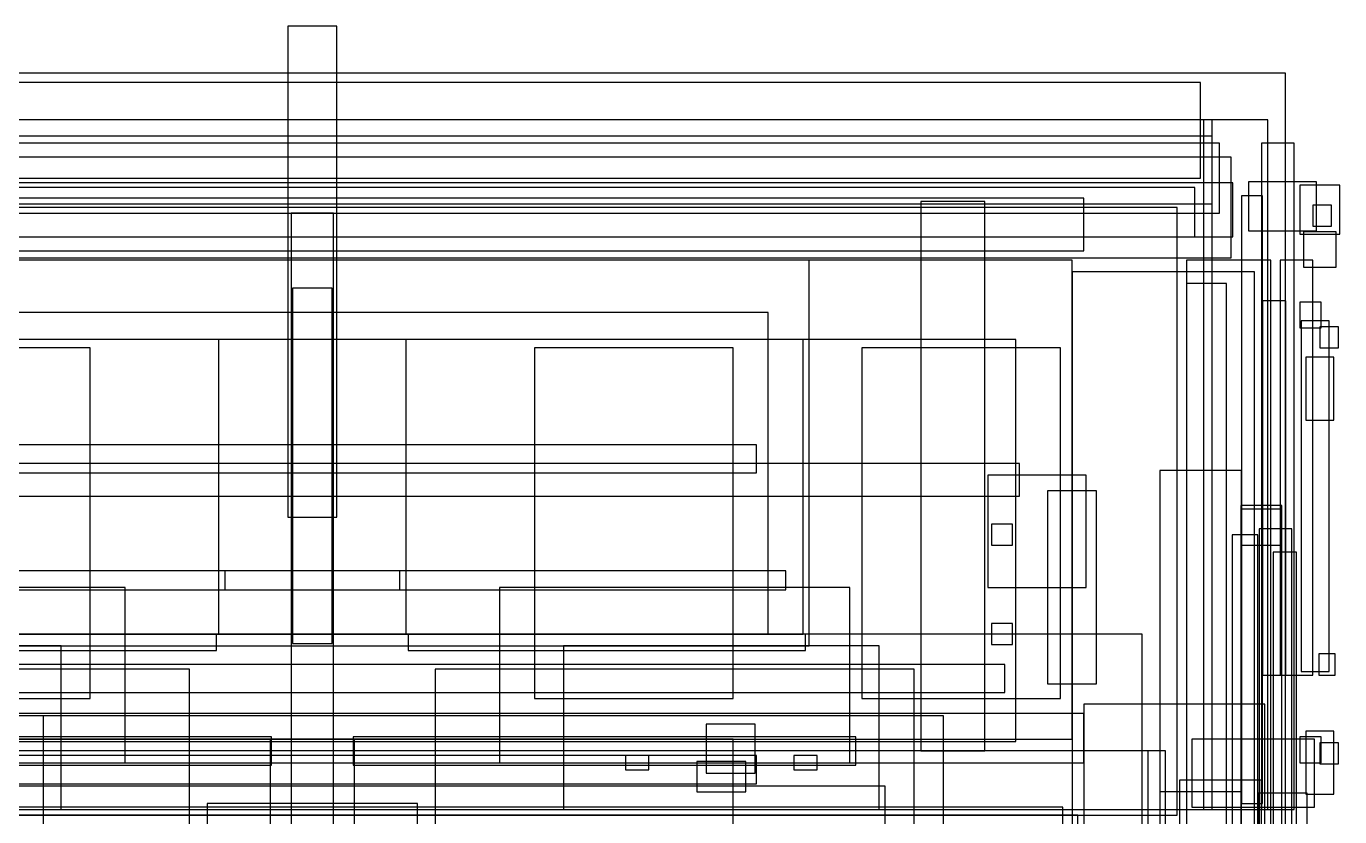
# Model space of a CAD drawing. Header units: millimetres. Extents: x -18 to 5970, y -974 to 4490.
# Drawn here: x 4755 to 5879, y 3814 to 4490 of the extents above; entities that cross this region are included whole.
import ezdxf

# ---------------------------------------------------------------- set-up
doc = ezdxf.new("R2010")
doc.units = ezdxf.units.MM

msp = doc.modelspace()

# ---------------------------------------------------------------- linework, layer by layer
at = {"layer": 'BODY'}
for p, q in [((5021, 4490), (4979, 4490)), ((4979, 4490), (4979, 4070)), ((5021, 4070), (5021, 4490)), ((5660, 4343), (4340, 4343)), ((5575.5, 4340), (5520.5, 4340)), ((5520.5, 4340), (5520.5, 3870)), ((5575.5, 3870), (5575.5, 4340)), ((5660, 4298), (5660, 4343)), ((5740, 4335), (4260, 4335)), ((5740, 3815), (5740, 4335)), ((4340, 4298), (5660, 4298)), ((5650, 4290), (4350, 4290)), ((5650, 3880), (5650, 4290)), ((5602, 4222), (4398, 4222)), ((5602, 3878), (5602, 4222)), ((5605, 4116), (4395, 4116)), ((5605, 4088), (5605, 4116)), ((5795, 4110), (5725, 4110)), ((5725, 4110), (5725, 3260)), ((5795, 3260), (5795, 4110)), ((4395, 4088), (5605, 4088)), ((5829.5, 4080), (5794.5, 4080)), ((5794.5, 4080), (5794.5, 4046)), ((5829.5, 4046), (5829.5, 4080)), ((4979, 4070), (5021, 4070)), ((5829.5, 4077), (5794.5, 4077)), ((5794.5, 4077), (5794.5, 3692)), ((5829.5, 4077), (5794.5, 4077)), ((5794.5, 4077), (5794.5, 3692)), ((5829.5, 3692), (5829.5, 4077)), ((5829.5, 3692), (5829.5, 4077)), ((5838, 4060), (5810, 4060)), ((5810, 4060), (5810, 3280)), ((5838, 4060), (5810, 4060)), ((5810, 4060), (5810, 3280)), ((5838, 3280), (5838, 4060)), ((5838, 3280), (5838, 4060)), ((5809, 4055), (5787, 4055)), ((5787, 4055), (5787, 3710)), ((5794.5, 4046), (5829.5, 4046)), ((5809, 3710), (5809, 4055)), ((5842, 4040), (5822, 4040)), ((5822, 4040), (5822, 3480)), ((5842, 3480), (5842, 4040)), ((5075, 4024), (4595, 4024)), ((5405, 4024), (4925, 4024)), ((4925, 4024), (4925, 4008)), ((5075, 4008), (5075, 4024)), ((5405, 4008), (5405, 4024)), ((4595, 4008), (5075, 4008)), ((4925, 4008), (5405, 4008)), ((5710, 3970), (4290, 3970)), ((4918, 3970), (4578, 3970)), ((4918, 3956), (4918, 3970)), ((5422, 3970), (5082, 3970)), ((5082, 3970), (5082, 3956)), ((5422, 3956), (5422, 3970)), ((5710, 3190), (5710, 3970)), ((4578, 3956), (4918, 3956)), ((5082, 3956), (5422, 3956)), ((5592.5, 3944), (4407.5, 3944)), ((5592.5, 3920), (5592.5, 3944)), ((4407.5, 3920), (5592.5, 3920)), ((5660, 3902), (4340, 3902)), ((5815, 3910), (5660, 3910)), ((5660, 3910), (5660, 3616)), ((5660, 3860), (5660, 3902)), ((5815, 3616), (5815, 3910)), ((5379, 3893), (5337, 3893)), ((5337, 3893), (5337, 3851)), ((5379, 3851), (5379, 3893)), ((4350, 3880), (5650, 3880)), ((4398, 3878), (5602, 3878)), ((4965, 3882), (4535, 3882)), ((5360, 3880), (4640, 3880)), ((5036, 3880), (4964, 3880)), ((4964, 3880), (4964, 3300)), ((4965, 3858), (4965, 3882)), ((5465, 3882), (5035, 3882)), ((5035, 3882), (5035, 3858)), ((5036, 3300), (5036, 3880)), ((5360, 3160), (5360, 3880)), ((5465, 3858), (5465, 3882)), ((5857.5, 3880), (5752.5, 3880)), ((5752.5, 3880), (5752.5, 3822)), ((5857.5, 3822), (5857.5, 3880)), ((5730, 3870), (4270, 3870)), ((5715, 3870), (4285, 3870)), ((5288, 3866), (5268, 3866)), ((5268, 3866), (5268, 3854)), ((5288, 3854), (5288, 3866)), ((5432, 3866), (5412, 3866)), ((5412, 3866), (5412, 3854)), ((5432, 3854), (5432, 3866)), ((5520.5, 3870), (5575.5, 3870)), ((5715, 3220), (5715, 3870)), ((5730, 3760), (5730, 3870)), ((4340, 3860), (5660, 3860)), ((4535, 3858), (4965, 3858)), ((5035, 3858), (5465, 3858)), ((5371, 3861), (5329, 3861)), ((5329, 3861), (5329, 3835)), ((5371, 3835), (5371, 3861)), ((5268, 3854), (5288, 3854)), ((5337, 3851), (5379, 3851)), ((5412, 3854), (5432, 3854)), ((5329, 3835), (5371, 3835)), ((5795, 3835), (5725, 3835)), ((5725, 3835), (5725, 3225)), ((5795, 3225), (5795, 3835)), ((5642, 3822), (4358, 3822)), ((5090, 3825), (4910, 3825)), ((4910, 3825), (4910, 3777)), ((5090, 3777), (5090, 3825)), ((5642, 3710), (5642, 3822)), ((5752.5, 3822), (5857.5, 3822)), ((4260, 3815), (5740, 3815)), ((5655, 3815), (4345, 3815)), ((5655, 3787), (5655, 3815))]:
    msp.add_line(p, q, dxfattribs=at)
at = {"layer": 'ENGINE_BAY'}
for p, q in [((5490, 3840), (4510, 3840)), ((5490, 3320), (5490, 3840))]:
    msp.add_line(p, q, dxfattribs=at)
at = {"layer": 'HARD_TOP'}
for p, q in [((5760, 4442), (4240, 4442)), ((5760, 4360), (5760, 4442)), ((5770, 4410), (4230, 4410)), ((5817.5, 4410), (5762.5, 4410)), ((5762.5, 4410), (5762.5, 3820)), ((5770, 3820), (5770, 4410)), ((5817.5, 3820), (5817.5, 4410)), ((5770, 4396), (4230, 4396)), ((5770, 4338), (5770, 4396)), ((5776, 4390), (4224, 4390)), ((5776, 4330), (5776, 4390)), ((5840, 4390), (5812, 4390)), ((5812, 4390), (5812, 3820)), ((5840, 4390), (5812, 4390)), ((5812, 4390), (5812, 3820)), ((5840, 4390), (5812, 4390)), ((5812, 4390), (5812, 3820)), ((5840, 4390), (5812, 4390)), ((5812, 4390), (5812, 3820)), ((5840, 3820), (5840, 4390)), ((5840, 3820), (5840, 4390)), ((5840, 3820), (5840, 4390)), ((5840, 3820), (5840, 4390)), ((5786, 4378), (4214, 4378)), ((5786, 4292), (5786, 4378)), ((5787.5, 4356), (4212.5, 4356)), ((4240, 4360), (5760, 4360)), ((5755, 4352), (4245, 4352)), ((5755, 4352), (4245, 4352)), ((5755, 4352), (4245, 4352)), ((5755, 4352), (4245, 4352)), ((5755, 4310), (5755, 4352)), ((5755, 4310), (5755, 4352)), ((5755, 4310), (5755, 4352)), ((5755, 4310), (5755, 4352)), ((5787.5, 4310), (5787.5, 4356)), ((5859, 4357), (5801, 4357)), ((5801, 4357), (5801, 4315)), ((5879, 4354), (5845, 4354)), ((5845, 4354), (5845, 4312)), ((5879, 4354), (5845, 4354)), ((5845, 4354), (5845, 4312)), ((5859, 4315), (5859, 4357)), ((5879, 4312), (5879, 4354)), ((5879, 4312), (5879, 4354)), ((4230, 4338), (5770, 4338)), ((5813, 4345), (5795, 4345)), ((5795, 4345), (5795, 3825)), ((5813, 4345), (5795, 4345)), ((5795, 4345), (5795, 3825)), ((5813, 4345), (5795, 4345)), ((5795, 4345), (5795, 3825)), ((5813, 4345), (5795, 4345)), ((5795, 4345), (5795, 3825)), ((5813, 4345), (5795, 4345)), ((5795, 4345), (5795, 3825)), ((5813, 3825), (5813, 4345)), ((5813, 3825), (5813, 4345)), ((5813, 3825), (5813, 4345)), ((5813, 3825), (5813, 4345)), ((5813, 3825), (5813, 4345)), ((4224, 4330), (5776, 4330)), ((5018, 4330), (4982, 4330)), ((4982, 4330), (4982, 3680)), ((5018, 3680), (5018, 4330)), ((5872, 4337), (5856, 4337)), ((5856, 4337), (5856, 4319)), ((5872, 4337), (5856, 4337)), ((5856, 4337), (5856, 4319)), ((5872, 4337), (5856, 4337)), ((5856, 4337), (5856, 4319)), ((5872, 4337), (5856, 4337)), ((5856, 4337), (5856, 4319)), ((5872, 4337), (5856, 4337)), ((5856, 4337), (5856, 4319)), ((5872, 4337), (5856, 4337)), ((5856, 4337), (5856, 4319)), ((5872, 4337), (5856, 4337)), ((5856, 4337), (5856, 4319)), ((5872, 4337), (5856, 4337)), ((5856, 4337), (5856, 4319)), ((5872, 4337), (5856, 4337)), ((5856, 4337), (5856, 4319)), ((5872, 4319), (5872, 4337)), ((5872, 4319), (5872, 4337)), ((5872, 4319), (5872, 4337)), ((5872, 4319), (5872, 4337)), ((5872, 4319), (5872, 4337)), ((5872, 4319), (5872, 4337)), ((5872, 4319), (5872, 4337)), ((5872, 4319), (5872, 4337)), ((5872, 4319), (5872, 4337)), ((5856, 4319), (5872, 4319)), ((5856, 4319), (5872, 4319)), ((5856, 4319), (5872, 4319)), ((5856, 4319), (5872, 4319)), ((5856, 4319), (5872, 4319)), ((5856, 4319), (5872, 4319)), ((5856, 4319), (5872, 4319)), ((5856, 4319), (5872, 4319)), ((5856, 4319), (5872, 4319)), ((4212.5, 4310), (5787.5, 4310)), ((4245, 4310), (5755, 4310)), ((4245, 4310), (5755, 4310)), ((4245, 4310), (5755, 4310)), ((4245, 4310), (5755, 4310)), ((5801, 4315), (5859, 4315)), ((5845, 4312), (5879, 4312)), ((5845, 4312), (5879, 4312)), ((5876, 4314), (5848, 4314)), ((5848, 4314), (5848, 4284)), ((5876, 4284), (5876, 4314)), ((4214, 4292), (5786, 4292)), ((5425, 4290), (4575, 4290)), ((5425, 3960), (5425, 4290)), ((5820, 4290), (5748, 4290)), ((5748, 4290), (5748, 3800)), ((5820, 3800), (5820, 4290)), ((5856, 4290), (5828, 4290)), ((5828, 4290), (5828, 3935)), ((5856, 4290), (5828, 4290)), ((5828, 4290), (5828, 3935)), ((5848, 4284), (5876, 4284)), ((5856, 3935), (5856, 4290)), ((5856, 3935), (5856, 4290)), ((5806, 4280), (5650, 4280)), ((5650, 4280), (5650, 3800)), ((5806, 3800), (5806, 4280)), ((5017, 4266), (4983, 4266)), ((4983, 4266), (4983, 3962)), ((5017, 3962), (5017, 4266)), ((5782, 4270), (5748, 4270)), ((5748, 4270), (5748, 3630)), ((5782, 4270), (5748, 4270)), ((5748, 4270), (5748, 3630)), ((5782, 4270), (5748, 4270)), ((5748, 4270), (5748, 3630)), ((5782, 4270), (5748, 4270)), ((5748, 4270), (5748, 3630)), ((5782, 3630), (5782, 4270)), ((5782, 3630), (5782, 4270)), ((5782, 3630), (5782, 4270)), ((5782, 3630), (5782, 4270)), ((5833, 4255), (5813, 4255)), ((5813, 4255), (5813, 3935)), ((5833, 4255), (5813, 4255)), ((5813, 4255), (5813, 3935)), ((5833, 3935), (5833, 4255)), ((5833, 3935), (5833, 4255)), ((5863, 4254), (5845, 4254)), ((5845, 4254), (5845, 4232)), ((5863, 4254), (5845, 4254)), ((5845, 4254), (5845, 4232)), ((5863, 4232), (5863, 4254)), ((5863, 4232), (5863, 4254)), ((5390, 4245), (4610, 4245)), ((5390, 3970), (5390, 4245)), ((5870, 4238), (5846, 4238)), ((5846, 4238), (5846, 3938)), ((5870, 4238), (5846, 4238)), ((5846, 4238), (5846, 3938)), ((5870, 3938), (5870, 4238)), ((5870, 3938), (5870, 4238)), ((5845, 4232), (5863, 4232)), ((5845, 4232), (5863, 4232)), ((5878, 4233), (5862, 4233)), ((5862, 4233), (5862, 4215)), ((5878, 4233), (5862, 4233)), ((5862, 4233), (5862, 4215)), ((5878, 4233), (5862, 4233)), ((5862, 4233), (5862, 4215)), ((5878, 4233), (5862, 4233)), ((5862, 4233), (5862, 4215)), ((5878, 4215), (5878, 4233)), ((5878, 4215), (5878, 4233)), ((5878, 4215), (5878, 4233)), ((5878, 4215), (5878, 4233)), ((4920, 4222), (4580, 4222)), ((4810, 4215), (4640, 4215)), ((4810, 3915), (4810, 4215)), ((4920, 3970), (4920, 4222)), ((5420, 4222), (5080, 4222)), ((5080, 4222), (5080, 3970)), ((5360, 4215), (5190, 4215)), ((5190, 4215), (5190, 3915)), ((5360, 3915), (5360, 4215)), ((5420, 3970), (5420, 4222)), ((5640, 4215), (5470, 4215)), ((5470, 4215), (5470, 3915)), ((5640, 3915), (5640, 4215)), ((5862, 4215), (5878, 4215)), ((5862, 4215), (5878, 4215)), ((5862, 4215), (5878, 4215)), ((5862, 4215), (5878, 4215)), ((5874, 4207), (5850, 4207)), ((5850, 4207), (5850, 4153)), ((5874, 4207), (5850, 4207)), ((5850, 4207), (5850, 4153)), ((5874, 4207), (5850, 4207)), ((5850, 4207), (5850, 4153)), ((5874, 4207), (5850, 4207)), ((5850, 4207), (5850, 4153)), ((5874, 4153), (5874, 4207)), ((5874, 4153), (5874, 4207)), ((5874, 4153), (5874, 4207)), ((5874, 4153), (5874, 4207)), ((5850, 4153), (5874, 4153)), ((5850, 4153), (5874, 4153)), ((5850, 4153), (5874, 4153)), ((5850, 4153), (5874, 4153)), ((5380, 4132), (4620, 4132)), ((5380, 4108), (5380, 4132)), ((4620, 4108), (5380, 4108)), ((5662, 4106), (5578, 4106)), ((5578, 4106), (5578, 4010)), ((5662, 4010), (5662, 4106)), ((5671, 4092.5), (5629, 4092.5)), ((5629, 4092.5), (5629, 3927.5)), ((5671, 3927.5), (5671, 4092.5)), ((5599, 4064), (5581, 4064)), ((5581, 4064), (5581, 4046)), ((5599, 4046), (5599, 4064)), ((5581, 4046), (5599, 4046)), ((5578, 4010), (5662, 4010)), ((5599, 3979), (5581, 3979)), ((5581, 3979), (5581, 3961)), ((5599, 3961), (5599, 3979)), ((4580, 3970), (4920, 3970)), ((4610, 3970), (5390, 3970)), ((5080, 3970), (5420, 3970)), ((4575, 3960), (5425, 3960)), ((4983, 3962), (5017, 3962)), ((5581, 3961), (5599, 3961)), ((5875, 3953), (5861, 3953)), ((5861, 3953), (5861, 3935)), ((5875, 3953), (5861, 3953)), ((5861, 3953), (5861, 3935)), ((5875, 3935), (5875, 3953)), ((5875, 3935), (5875, 3953)), ((5813, 3935), (5833, 3935)), ((5813, 3935), (5833, 3935)), ((5828, 3935), (5856, 3935)), ((5828, 3935), (5856, 3935)), ((5846, 3938), (5870, 3938)), ((5846, 3938), (5870, 3938)), ((5861, 3935), (5875, 3935)), ((5861, 3935), (5875, 3935)), ((5629, 3927.5), (5671, 3927.5)), ((4640, 3915), (4810, 3915)), ((5190, 3915), (5360, 3915)), ((5470, 3915), (5640, 3915)), ((5863, 3882), (5845, 3882)), ((5845, 3882), (5845, 3860)), ((5863, 3882), (5845, 3882)), ((5845, 3882), (5845, 3860)), ((5874, 3887), (5850, 3887)), ((5850, 3887), (5850, 3833)), ((5874, 3887), (5850, 3887)), ((5850, 3887), (5850, 3833)), ((5874, 3887), (5850, 3887)), ((5850, 3887), (5850, 3833)), ((5874, 3887), (5850, 3887)), ((5850, 3887), (5850, 3833)), ((5878, 3877), (5862, 3877)), ((5862, 3877), (5862, 3859)), ((5878, 3877), (5862, 3877)), ((5862, 3877), (5862, 3859)), ((5878, 3877), (5862, 3877)), ((5862, 3877), (5862, 3859)), ((5878, 3877), (5862, 3877)), ((5862, 3877), (5862, 3859)), ((5863, 3860), (5863, 3882)), ((5863, 3860), (5863, 3882)), ((5874, 3833), (5874, 3887)), ((5874, 3833), (5874, 3887)), ((5874, 3833), (5874, 3887)), ((5874, 3833), (5874, 3887)), ((5878, 3859), (5878, 3877)), ((5878, 3859), (5878, 3877)), ((5878, 3859), (5878, 3877)), ((5878, 3859), (5878, 3877)), ((5380, 3866), (4620, 3866)), ((5380, 3842), (5380, 3866)), ((5845, 3860), (5863, 3860)), ((5845, 3860), (5863, 3860)), ((5862, 3859), (5878, 3859)), ((5862, 3859), (5878, 3859)), ((5862, 3859), (5878, 3859)), ((5862, 3859), (5878, 3859)), ((5812, 3845), (5742, 3845)), ((5742, 3845), (5742, 3758)), ((5812, 3758), (5812, 3845)), ((4620, 3842), (5380, 3842)), ((5851, 3834), (5809, 3834)), ((5809, 3834), (5809, 3788)), ((5850, 3833), (5874, 3833)), ((5850, 3833), (5874, 3833)), ((5850, 3833), (5874, 3833)), ((5850, 3833), (5874, 3833)), ((5851, 3788), (5851, 3834)), ((5795, 3825), (5813, 3825)), ((5795, 3825), (5813, 3825)), ((5795, 3825), (5813, 3825)), ((5795, 3825), (5813, 3825)), ((5795, 3825), (5813, 3825)), ((4230, 3820), (5770, 3820)), ((5762.5, 3820), (5817.5, 3820)), ((5812, 3820), (5840, 3820)), ((5812, 3820), (5840, 3820)), ((5812, 3820), (5840, 3820)), ((5812, 3820), (5840, 3820))]:
    msp.add_line(p, q, dxfattribs=at)
at = {"layer": 'INTERIOR'}
for p, q in [((4840, 4010), (4540, 4010)), ((4840, 3860), (4840, 4010)), ((5460, 4010), (5160, 4010)), ((5160, 4010), (5160, 3860)), ((5460, 3860), (5460, 4010)), ((4785, 3960), (4515, 3960)), ((4785, 3820), (4785, 3960)), ((5485, 3960), (5215, 3960)), ((5215, 3960), (5215, 3820)), ((5485, 3820), (5485, 3960)), ((4895, 3940), (4485, 3940)), ((4895, 3320), (4895, 3940)), ((5515, 3940), (5105, 3940)), ((5105, 3940), (5105, 3320)), ((5515, 3320), (5515, 3940)), ((4770, 3900), (4390, 3900)), ((5540, 3900), (4460, 3900)), ((4770, 3520), (4770, 3900)), ((5540, 3340), (5540, 3900)), ((4540, 3860), (4840, 3860)), ((5160, 3860), (5460, 3860)), ((4515, 3820), (4785, 3820)), ((5215, 3820), (5485, 3820))]:
    msp.add_line(p, q, dxfattribs=at)
at = {"layer": 'OVERALL'}
for p, q in [((5832.5, 4450), (4167.5, 4450)), ((5832.5, 2500), (5832.5, 4450))]:
    msp.add_line(p, q, dxfattribs=at)

doc.saveas('drawing.dxf')
